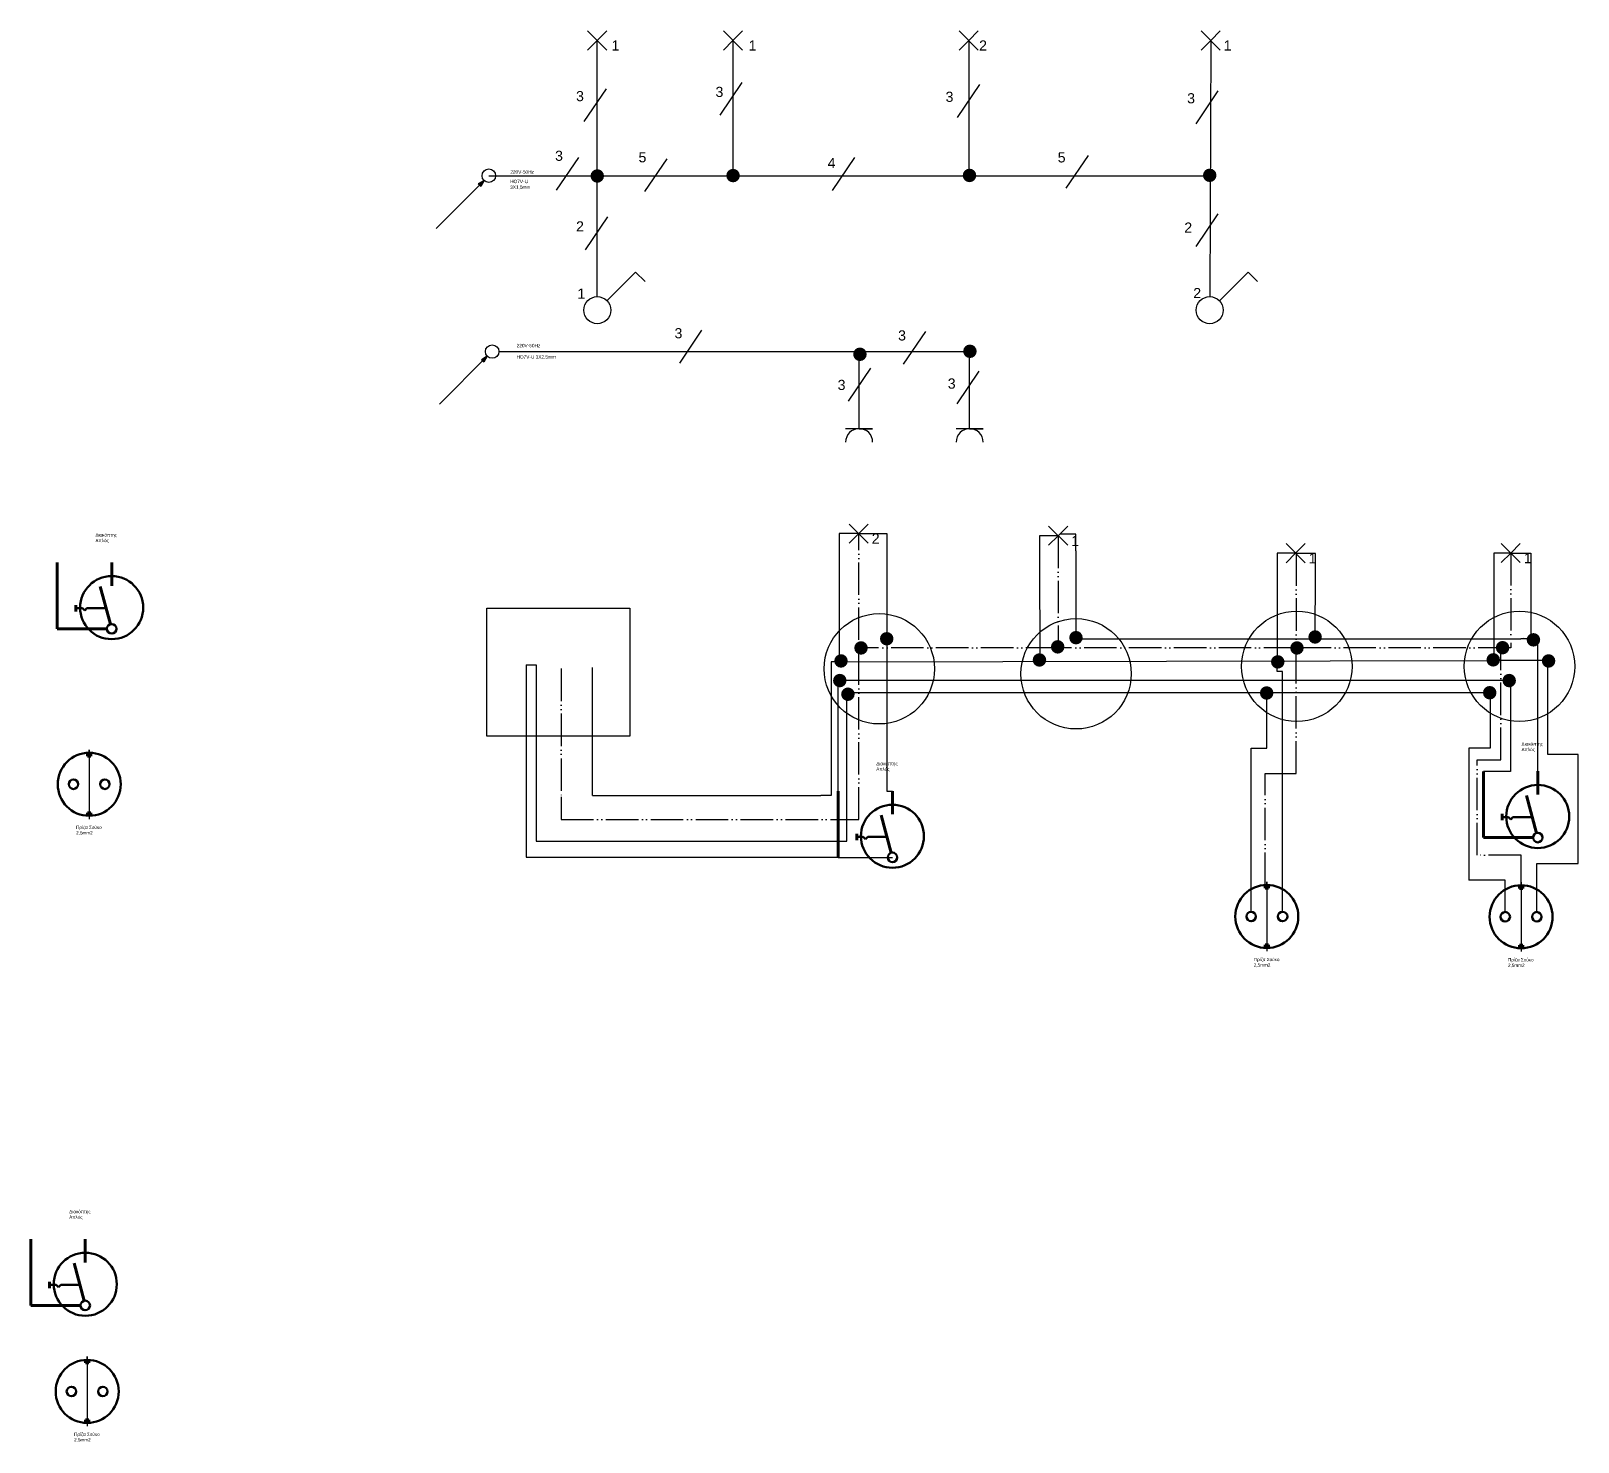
# Model space of a CAD drawing. Header units: millimetres. Extents: x 731 to 1875, y 714 to 1757.
import ezdxf

# ---------------------------------------------------------------- set-up
doc = ezdxf.new("R2010")
doc.units = ezdxf.units.MM
doc.linetypes.add('ACAD_ISO05W100', pattern=[33, 24, -3, 0, -3, 0, -3])
for name, color, linetype, lineweight in [('2S', 7, 'Continuous', 200), ('S', 7, 'Continuous', 100), ('S_2', 7, 'Continuous', 50), ('S_4', 7, 'Continuous', 25)]:
    doc.layers.add(name, color=color, linetype=linetype, lineweight=lineweight)
doc.layers.add('γη', color=7, linetype='ACAD_ISO05W100', true_color=0x65c03a)
doc.styles.get("Standard").update_dxf_attribs({"font": 'arial.ttf'})

msp = doc.modelspace()

# ---------------------------------------------------------------- hatches: boundary and pattern name
at = {"true_color": 0x000000}
h = msp.add_hatch(color=18, dxfattribs=at)
h.dxf.hatch_style = 1
h.paths.add_polyline_path([(1145.1, 1650, 1), (1155.1, 1650, 1)])
h = msp.add_hatch(color=18, dxfattribs=at)
h.dxf.hatch_style = 1
h.paths.add_polyline_path([(1245.5, 1650.3, 1), (1255.5, 1650.3, 1)])
h = msp.add_hatch(color=18, dxfattribs=at)
h.dxf.hatch_style = 1
h.paths.add_polyline_path([(1420.3, 1650.4, 1), (1430.3, 1650.4, 1)])
h = msp.add_hatch(color=18, dxfattribs=at)
h.dxf.hatch_style = 1
h.paths.add_polyline_path([(1597.9, 1650.5, 1), (1607.9, 1650.5, 1)])
h = msp.add_hatch(color=256)
h.dxf.hatch_style = 1
h.paths.add_polyline_path([(1066.4, 1646.6), (1062, 1644.1), (1063, 1643.2)])
h.paths.add_polyline_path([(1066.4, 1646.6), (1063, 1643.2), (1063.9, 1642.3)])
h = msp.add_hatch(color=18, dxfattribs=at)
h.dxf.hatch_style = 1
h.paths.add_polyline_path([(1339.3, 1518.2, 1), (1349.3, 1518.2, 1)])
h = msp.add_hatch(color=18, dxfattribs=at)
h.dxf.hatch_style = 1
h.paths.add_polyline_path([(1420.6, 1520.4, 1), (1430.6, 1520.4, 1)])
h = msp.add_hatch(color=256)
h.dxf.hatch_style = 1
h.paths.add_polyline_path([(1068.8, 1516.7), (1064.5, 1514.2), (1065.4, 1513.2)])
h.paths.add_polyline_path([(1068.8, 1516.7), (1065.4, 1513.2), (1066.3, 1512.3)])
h = msp.add_hatch(color=18, dxfattribs=at)
h.dxf.hatch_style = 1
h.paths.add_polyline_path([(1340.1, 1301.1, 1), (1350.1, 1301.1, 1)])
h = msp.add_hatch(color=18, dxfattribs=at)
h.dxf.hatch_style = 1
h.paths.add_polyline_path([(1359.1, 1307.9, 1), (1369.1, 1307.9, 1)])
h = msp.add_hatch(color=18, dxfattribs=at)
h.dxf.hatch_style = 1
h.paths.add_polyline_path([(1485.5, 1301.9, 1), (1495.5, 1301.9, 1)])
h = msp.add_hatch(color=18, dxfattribs=at)
h.dxf.hatch_style = 1
h.paths.add_polyline_path([(1499, 1308.7, 1), (1509, 1308.7, 1)])
h = msp.add_hatch(color=18, dxfattribs=at)
h.dxf.hatch_style = 1
h.paths.add_polyline_path([(1662.4, 1301.1, 1), (1672.4, 1301.1, 1)])
h = msp.add_hatch(color=18, dxfattribs=at)
h.dxf.hatch_style = 1
h.paths.add_polyline_path([(1675.8, 1309.2, 1), (1685.8, 1309.2, 1)])
h = msp.add_hatch(color=18, dxfattribs=at)
h.dxf.hatch_style = 1
h.paths.add_polyline_path([(1814.4, 1301.3, 1), (1824.4, 1301.3, 1)])
h = msp.add_hatch(color=18, dxfattribs=at)
h.dxf.hatch_style = 1
h.paths.add_polyline_path([(1837.2, 1307.1, 1), (1847.2, 1307.1, 1)])
h = msp.add_hatch(color=18, dxfattribs=at)
h.dxf.hatch_style = 1
h.paths.add_polyline_path([(1325.3, 1291.5, 1), (1335.3, 1291.5, 1)])
h = msp.add_hatch(color=18, dxfattribs=at)
h.dxf.hatch_style = 1
h.paths.add_polyline_path([(1472, 1292.2, 1), (1482, 1292.2, 1)])
h = msp.add_hatch(color=18, dxfattribs=at)
h.dxf.hatch_style = 1
h.paths.add_polyline_path([(1648.2, 1290.8, 1), (1658.2, 1290.8, 1)])
h = msp.add_hatch(color=18, dxfattribs=at)
h.dxf.hatch_style = 1
h.paths.add_polyline_path([(1807.5, 1292.3, 1), (1817.5, 1292.3, 1)])
h = msp.add_hatch(color=18, dxfattribs=at)
h.dxf.hatch_style = 1
h.paths.add_polyline_path([(1848.4, 1291.5, 1), (1858.4, 1291.5, 1)])
h = msp.add_hatch(color=18, dxfattribs=at)
h.dxf.hatch_style = 1
h.paths.add_polyline_path([(1324.4, 1277, 1), (1334.4, 1277, 1)])
h = msp.add_hatch(color=18, dxfattribs=at)
h.dxf.hatch_style = 1
h.paths.add_polyline_path([(1819.3, 1277, 1), (1829.3, 1277, 1)])
h = msp.add_hatch(color=18, dxfattribs=at)
h.dxf.hatch_style = 1
h.paths.add_polyline_path([(1330.4, 1266.9, 1), (1340.4, 1266.9, 1)])
h = msp.add_hatch(color=18, dxfattribs=at)
h.dxf.hatch_style = 1
h.paths.add_polyline_path([(1640, 1267.8, 1), (1650, 1267.8, 1)])
h = msp.add_hatch(color=18, dxfattribs=at)
h.dxf.hatch_style = 1
h.paths.add_polyline_path([(1804.9, 1268, 1), (1814.9, 1268, 1)])
at = {"layer": '2S'}
h = msp.add_hatch(color=256, dxfattribs=at)
h.dxf.hatch_style = 1
h.paths.add_polyline_path([(774.5, 1223.6, 0.012506), (773.3, 1223.5), (773.3, 1221.2), (774.5, 1221.2)])
h.paths.add_polyline_path([(775.6, 1223.5, 0.012506), (774.5, 1223.6), (774.5, 1221.2), (775.6, 1221.2)])
h = msp.add_hatch(color=256, dxfattribs=at)
h.dxf.hatch_style = 1
h.paths.add_polyline_path([(774.5, 1179.3), (773.3, 1179.3), (773.3, 1177, 0.012373), (774.5, 1177)])
h.paths.add_polyline_path([(775.6, 1179.3), (774.5, 1179.3), (774.5, 1177, 0.012638), (775.6, 1177)])
h = msp.add_hatch(color=256, dxfattribs=at)
h.dxf.hatch_style = 1
h.paths.add_polyline_path([(1645.1, 1125.9, 0.012506), (1644, 1125.8), (1644, 1123.5), (1645.1, 1123.5)])
h.paths.add_polyline_path([(1646.3, 1125.8, 0.012506), (1645.1, 1125.9), (1645.1, 1123.5), (1646.3, 1123.5)])
h = msp.add_hatch(color=256, dxfattribs=at)
h.dxf.hatch_style = 1
h.paths.add_polyline_path([(1833.1, 1125.7, 0.012506), (1831.9, 1125.6), (1831.9, 1123.3), (1833.1, 1123.3)])
h.paths.add_polyline_path([(1834.3, 1125.6, 0.012506), (1833.1, 1125.7), (1833.1, 1123.3), (1834.3, 1123.3)])
h = msp.add_hatch(color=256, dxfattribs=at)
h.dxf.hatch_style = 1
h.paths.add_polyline_path([(1645.1, 1081.6), (1644, 1081.6), (1644, 1079.3, 0.012373), (1645.1, 1079.3)])
h.paths.add_polyline_path([(1646.3, 1081.6), (1645.1, 1081.6), (1645.1, 1079.3, 0.012638), (1646.3, 1079.3)])
h = msp.add_hatch(color=256, dxfattribs=at)
h.dxf.hatch_style = 1
h.paths.add_polyline_path([(1833.1, 1081.4), (1831.9, 1081.4), (1831.9, 1079.1, 0.012373), (1833.1, 1079.1)])
h.paths.add_polyline_path([(1834.3, 1081.4), (1833.1, 1081.4), (1833.1, 1079.1, 0.012638), (1834.3, 1079.1)])
h = msp.add_hatch(color=256, dxfattribs=at)
h.dxf.hatch_style = 1
h.paths.add_polyline_path([(773, 774.8, 0.012506), (771.8, 774.8), (771.8, 772.5), (773, 772.5)])
h.paths.add_polyline_path([(774.2, 774.8, 0.012506), (773, 774.8), (773, 772.5), (774.2, 772.5)])
h = msp.add_hatch(color=256, dxfattribs=at)
h.dxf.hatch_style = 1
h.paths.add_polyline_path([(773, 730.6), (771.8, 730.6), (771.8, 728.3, 0.012373), (773, 728.2)])
h.paths.add_polyline_path([(774.2, 730.6), (773, 730.6), (773, 728.2, 0.012638), (774.2, 728.3)])

# ---------------------------------------------------------------- linework, layer by layer
for p, q in [((1143, 1757.2), (1157.1, 1743.1)), ((1150.1, 1750.2), (1143, 1743.1)), ((1150.1, 1750.2), (1157.1, 1757.2)), ((1150.1, 1650.2), (1150.1, 1750.2)), ((1243.3, 1757.2), (1257.5, 1743.1)), ((1250.4, 1750.2), (1243.3, 1743.1)), ((1250.4, 1750.2), (1257.5, 1757.2)), ((1250.4, 1750.2), (1250.4, 1650.2)), ((1417.7, 1757.2), (1431.8, 1743.1)), ((1424.7, 1750.2), (1417.7, 1743.1)), ((1424.7, 1750.2), (1431.8, 1757.2)), ((1424.7, 1750.2), (1424.7, 1650.2)), ((1596.5, 1757.2), (1610.6, 1743.1)), ((1603.6, 1750.2), (1596.5, 1743.1)), ((1603.6, 1750.2), (1603, 1560.8)), ((1603.6, 1750.2), (1610.6, 1757.2)), ((1240.9, 1694.9), (1257.3, 1719.2)), ((1416.4, 1693.3), (1432.9, 1717.6)), ((1140.5, 1690.2), (1157, 1714.5)), ((1592.8, 1688.6), (1609.2, 1712.9)), ((1120, 1639.5), (1136.5, 1663.7)), ((1185.2, 1638.5), (1201.7, 1662.8)), ((1323.9, 1639.3), (1340.4, 1663.6)), ((1496.8, 1640.9), (1513.3, 1665.2)), ((1069.9, 1650.2), (1602.9, 1650.2)), ((1150.1, 1560.8), (1150.1, 1650.2)), ((1066.4, 1646.6), (1031, 1611.3)), ((1066.4, 1646.6), (1062, 1644.1)), ((1063.9, 1642.3), (1062, 1644.1)), ((1066.4, 1646.6), (1063.9, 1642.3)), ((1141.3, 1595.4), (1157.8, 1619.7)), ((1592.8, 1597.8), (1609.2, 1622)), ((1157.1, 1557.8), (1178.3, 1579)), ((1178.3, 1579), (1185.4, 1572)), ((1610, 1557.8), (1631.2, 1579)), ((1631.2, 1579), (1638.3, 1572)), ((1211.1, 1511.6), (1227.5, 1535.9)), ((1376.5, 1510.8), (1392.9, 1535.1)), ((1068.8, 1516.7), (1033.5, 1481.3)), ((1068.8, 1516.7), (1064.5, 1514.2)), ((1066.3, 1512.3), (1064.5, 1514.2)), ((1068.8, 1516.7), (1066.3, 1512.3)), ((1077.4, 1520.2), (1426.2, 1520.2)), ((1343.7, 1483.2), (1343.7, 1520.2)), ((1425.4, 1483.2), (1425.4, 1520.2)), ((1335.8, 1483.6), (1352.3, 1507.9)), ((1416.1, 1481.5), (1432.5, 1505.8)), ((1343.7, 1463.2), (1343.7, 1483.2)), ((1425.4, 1463.2), (1425.4, 1483.2)), ((1353.7, 1463.2), (1333.7, 1463.2)), ((1343.7, 1463.2), (1353.7, 1463.2)), ((1435.4, 1463.2), (1415.4, 1463.2)), ((1425.4, 1463.2), (1435.4, 1463.2)), ((1336.3, 1392.7), (1350.4, 1378.6)), ((1343.4, 1385.7), (1336.3, 1378.6)), ((1343.4, 1385.7), (1350.4, 1392.7)), ((1483.8, 1391.1), (1498, 1377)), ((1490.9, 1384), (1483.8, 1377)), ((1490.9, 1384), (1498, 1391.1)), ((1659.3, 1378.2), (1673.4, 1364)), ((1666.3, 1371.1), (1673.4, 1378.2)), ((1818.4, 1378.3), (1832.5, 1364.2)), ((1825.4, 1371.2), (1832.5, 1378.3)), ((1666.3, 1371.1), (1659.3, 1364)), ((1825.4, 1371.2), (1818.4, 1364.2)), ((1845.4, 1307.9), (1840.3, 1307.9)), ((1364.1, 1195.3), (1368.3, 1195.3)), ((1328.1, 1146.3), (1368.3, 1146.3))]:
    msp.add_line(p, q)
at = {"color": 4}
for p, q in [((1343.4, 1385.7), (1328.9, 1385.7)), ((1328.9, 1385.7), (1328.9, 1290.8)), ((1490.9, 1384), (1477, 1384)), ((1477, 1384), (1477, 1367.6)), ((1477, 1367.6), (1477.3, 1291.1)), ((1666.3, 1371.1), (1652.7, 1371.1)), ((1652.7, 1371.1), (1652.7, 1291.8)), ((1825.4, 1371.2), (1813, 1371.2)), ((1813, 1371.2), (1813, 1291.7)), ((1146.6, 1192.1), (1146.6, 1286.7)), ((1328.9, 1290.8), (1323, 1290.8)), ((1323, 1290.8), (1323, 1192.1)), ((1328.9, 1290.8), (1813, 1291.7)), ((1652.7, 1283.6), (1652.7, 1291.8)), ((1656.8, 1283.6), (1652.7, 1283.6)), ((1656.8, 1106.1), (1656.8, 1283.6)), ((1852.9, 1291.7), (1813, 1291.7)), ((1852.9, 1222.4), (1852.9, 1291.7)), ((1875.2, 1222.4), (1852.9, 1222.4)), ((1875.2, 1141.8), (1875.2, 1222.4)), ((1146.6, 1192.1), (1315.5, 1192.1)), ((1323, 1192.1), (1315.5, 1192.1)), ((1844.7, 1105.9), (1844.7, 1141.8)), ((1844.7, 1141.8), (1875.2, 1141.8))]:
    msp.add_line(p, q, dxfattribs=at)
at = {"color": 200}
for p, q in [((1343.4, 1385.7), (1364.1, 1385.7)), ((1364.1, 1385.7), (1364.1, 1307.9)), ((1364.1, 1307.9), (1364.1, 1195.3))]:
    msp.add_line(p, q, dxfattribs=at)
at = {"color": 249}
for p, q in [((1503.8, 1385.1), (1492, 1385.1)), ((1503.8, 1372.9), (1503.8, 1385.1)), ((1503.8, 1372.9), (1503.8, 1307.9)), ((1681.2, 1371), (1666.8, 1371)), ((1681.2, 1357.3), (1681.2, 1371)), ((1825.4, 1371.2), (1840.3, 1371.2)), ((1840.3, 1371.2), (1840.3, 1307.9)), ((1680.9, 1307.9), (1681.2, 1357.3)), ((1502.8, 1307.9), (1667.3, 1307.9)), ((1667.3, 1307.9), (1833, 1307.9)), ((1834.9, 1308.1), (1833, 1307.9)), ((1840.3, 1307.9), (1833, 1307.9)), ((1845.4, 1209.9), (1845.4, 1307.9))]:
    msp.add_line(p, q, dxfattribs=at)
at = {"color": 1}
for p, q in [((1097.5, 1288.7), (1097.5, 1146.5)), ((1328.1, 1195.3), (1328.1, 1277.2)), ((1328.1, 1277.2), (1805.3, 1277.2)), ((1800.6, 1268.1), (1810.2, 1268.1)), ((1810.2, 1268.1), (1810.2, 1226.9)), ((1810.2, 1226.9), (1794.4, 1226.9)), ((1794.4, 1226.9), (1794.4, 1129.4)), ((1097.5, 1146.5), (1328.1, 1146.5))]:
    msp.add_line(p, q, dxfattribs=at)
msp.add_lwpolyline([(1068.4, 1330.4), (1174.2, 1330.4), (1174.2, 1235.9), (1068.4, 1235.9)], close=True)
for points in [[(1097.5, 1288.7), (1097.5, 1288.7)], [(1097.5, 1288.7), (1104.9, 1288.7), (1104.9, 1158.2), (1334.5, 1158.2), (1334.5, 1268.1), (1800.6, 1268.1)], [(1805.3, 1277.2), (1825.3, 1277.2), (1825.3, 1211.3), (1825.3, 1209.7), (1805.2, 1209.7)], [(1633.5, 1106.1), (1633.5, 1226.9), (1645.2, 1226.9), (1645.2, 1266.1)], [(1645.2, 1266.1), (1645.2, 1267.2)], [(1821.4, 1105.9), (1821.4, 1129.4), (1794.4, 1129.4)]]:
    msp.add_lwpolyline(points, dxfattribs=at)
for centre, radius in [((1069.9, 1650.2), 5), ((1150.1, 1550.8), 10), ((1602.9, 1550.8), 10), ((1072.4, 1520.2), 5), ((1667.3, 1287.5), 40.8), ((1831.9, 1287.5), 40.8), ((1358.6, 1285.7), 40.8), ((1504.1, 1282), 40.8)]:
    msp.add_circle(centre, radius)
for centre in [(1343.7, 1453.2), (1425.4, 1453.2)]:
    msp.add_arc(centre, 10, 0, 180)
at = {"layer": '2S'}
for p, q in [((790.2, 1318.7), (782.7, 1346.5)), ((773.3, 1221.2), (773.3, 1223.5)), ((774.5, 1221.2), (773.3, 1221.2)), ((774.5, 1221.2), (775.6, 1221.2)), ((775.6, 1221.2), (775.6, 1223.5)), ((1844.5, 1164.3), (1837, 1192.1)), ((774.5, 1179.3), (773.3, 1179.3)), ((773.3, 1179.3), (773.3, 1177)), ((774.5, 1177), (774.5, 1179.3)), ((774.5, 1179.3), (775.6, 1179.3)), ((775.6, 1179.3), (775.6, 1177)), ((1367.4, 1149.7), (1360, 1177.5)), ((1644, 1123.5), (1644, 1125.8)), ((1645.1, 1123.5), (1644, 1123.5)), ((1645.1, 1123.5), (1646.3, 1123.5)), ((1646.3, 1123.5), (1646.3, 1125.8)), ((1831.9, 1123.3), (1831.9, 1125.6)), ((1833.1, 1123.3), (1831.9, 1123.3)), ((1833.1, 1123.3), (1834.3, 1123.3)), ((1834.3, 1123.3), (1834.3, 1125.6)), ((1645.1, 1081.6), (1644, 1081.6)), ((1644, 1081.6), (1644, 1079.3)), ((1645.1, 1079.3), (1645.1, 1081.6)), ((1645.1, 1081.6), (1646.3, 1081.6)), ((1646.3, 1081.6), (1646.3, 1079.3)), ((1833.1, 1081.4), (1831.9, 1081.4)), ((1831.9, 1081.4), (1831.9, 1079.1)), ((1833.1, 1079.1), (1833.1, 1081.4)), ((1833.1, 1081.4), (1834.3, 1081.4)), ((1834.3, 1081.4), (1834.3, 1079.1)), ((770.7, 818.5), (763.3, 846.3)), ((771.8, 772.5), (771.8, 774.8)), ((773, 772.5), (771.8, 772.5)), ((773, 772.5), (774.2, 772.5)), ((774.2, 772.5), (774.2, 774.8)), ((773, 730.6), (771.8, 730.6)), ((771.8, 730.6), (771.8, 728.3)), ((773, 728.2), (773, 730.6)), ((773, 730.6), (774.2, 730.6)), ((774.2, 730.6), (774.2, 728.3))]:
    msp.add_line(p, q, dxfattribs=at)
at = {"layer": 'S'}
for p, q in [((750.8, 1315.3), (750.8, 1364.3)), ((791.1, 1347.1), (791.1, 1364.3)), ((764.7, 1328.1), (764.7, 1332.8)), ((787.6, 1315.3), (750.8, 1315.3)), ((1845.4, 1192.7), (1845.4, 1209.9)), ((1368.3, 1178.1), (1368.3, 1195.3)), ((1819, 1173.7), (1819, 1178.4)), ((1341.9, 1159.1), (1341.9, 1163.8)), ((1841.9, 1160.9), (1805.2, 1160.9)), ((731.4, 815.1), (731.4, 864.1)), ((771.6, 846.9), (771.6, 864.1)), ((745.2, 827.9), (745.2, 832.6)), ((768.2, 815.1), (731.4, 815.1))]:
    msp.add_line(p, q, dxfattribs=at)
at = {"layer": 'S', "color": 1}
for p, q in [((1805.2, 1160.9), (1805.2, 1209.7)), ((1328.1, 1146.3), (1328.1, 1195.3))]:
    msp.add_line(p, q, dxfattribs=at)
at = {"layer": 'S_2'}
for p, q in [((769.5, 1330.5), (764.7, 1330.5)), ((771.2, 1328.8), (769.5, 1330.5)), ((772.8, 1330.5), (771.2, 1328.8)), ((777.4, 1330.5), (772.8, 1330.5)), ((787, 1330.5), (777.4, 1330.5)), ((1823.8, 1176), (1819, 1176)), ((1825.5, 1174.4), (1823.8, 1176)), ((1827.1, 1176), (1825.5, 1174.4)), ((1831.7, 1176), (1827.1, 1176)), ((1841.3, 1176), (1831.7, 1176)), ((1346.8, 1161.5), (1341.9, 1161.5)), ((1348.4, 1159.8), (1346.8, 1161.5)), ((1350.1, 1161.5), (1348.4, 1159.8)), ((1354.6, 1161.5), (1350.1, 1161.5)), ((1364.3, 1161.5), (1354.6, 1161.5)), ((750.1, 830.3), (745.2, 830.3)), ((751.7, 828.6), (750.1, 830.3)), ((753.4, 830.3), (751.7, 828.6)), ((758, 830.3), (753.4, 830.3)), ((767.6, 830.3), (758, 830.3))]:
    msp.add_line(p, q, dxfattribs=at)
for centre, radius in [((791.1, 1330.9), 23.3), ((791.1, 1315.3), 3.5), ((774.5, 1200.3), 23.3), ((762.8, 1200.3), 3.5), ((786.1, 1200.3), 3.5), ((1845.4, 1176.5), 23.3), ((1368.3, 1161.9), 23.3), ((1845.4, 1160.9), 3.5), ((1368.3, 1146.3), 3.5), ((1645.1, 1102.6), 23.3), ((1833.1, 1102.4), 23.3), ((1633.5, 1102.6), 3.5), ((1656.8, 1102.6), 3.5), ((1821.4, 1102.4), 3.5), ((1844.7, 1102.4), 3.5), ((771.6, 830.7), 23.3), ((771.6, 815.1), 3.5), ((773, 751.5), 23.3), ((761.3, 751.5), 3.5), ((784.6, 751.5), 3.5)]:
    msp.add_circle(centre, radius, dxfattribs=at)
at = {"layer": 'S_4'}
for p, q in [((774.5, 1223.6), (774.5, 1225.9)), ((774.5, 1225.9), (774.5, 1174.6)), ((774.5, 1177), (774.5, 1174.6)), ((1645.1, 1125.9), (1645.1, 1128.2)), ((1645.1, 1128.2), (1645.1, 1076.9)), ((1833.1, 1125.7), (1833.1, 1128)), ((1833.1, 1128), (1833.1, 1076.7)), ((1645.1, 1079.3), (1645.1, 1076.9)), ((1833.1, 1079.1), (1833.1, 1076.7)), ((773, 774.8), (773, 777.2)), ((773, 777.2), (773, 725.9)), ((773, 728.2), (773, 725.9))]:
    msp.add_line(p, q, dxfattribs=at)
at = {"layer": 'γη'}
for p, q in [((1343.4, 1174.3), (1343.4, 1385.7)), ((1123.3, 1285.8), (1123.3, 1191)), ((1123.3, 1191), (1123.3, 1174.3)), ((1123.3, 1174.3), (1343.4, 1174.3))]:
    msp.add_line(p, q, dxfattribs=at)
for points in [[(1490.9, 1384), (1490.9, 1301.1), (1346.7, 1301.1)], [(1666.8, 1371), (1666.8, 1301.1), (1490.9, 1301.1)], [(1825.4, 1371.2), (1825.4, 1301.1), (1666.8, 1301.1)], [(1644, 1125.8), (1644, 1208.3), (1666.8, 1208.3), (1666.8, 1301.1)], [(1833.1, 1128), (1833.1, 1147.9), (1800.5, 1147.9), (1800.5, 1218.3), (1818.1, 1218.3), (1818.1, 1298.8)]]:
    msp.add_lwpolyline(points, dxfattribs=at)

# ---------------------------------------------------------------- texts
at = {"attachment_point": 1}
for s, width, insert, char_height in [('1', 21.638, (1160.6, 1750.2), 7.5), ('1', 21.638, (1262, 1750.2), 7.5), ('2', 21.638, (1432.4, 1750.2), 7.5), ('1', 21.638, (1613.2, 1750.2), 7.5), ('3', 21.638, (1237.5, 1715.9), 7.5), ('3', 21.638, (1134.4, 1712.8), 7.5), ('3', 21.638, (1407.6, 1712.3), 7.5), ('3', 21.638, (1586.2, 1711.2), 7.5), ('3', 21.638, (1118.9, 1668.7), 7.5), ('5', 21.638, (1180.6, 1667.6), 7.5), ('4', 21.638, (1320.4, 1663.3), 7.5), ('5', 21.638, (1490.5, 1667.5), 7.5), ('HO7V-U \\P3Χ1,5mm', 30.833, (1085.7, 1647.2), 2.5), ('220V-50Hz', 30.833, (1085.8, 1654.2), 2.5), ('2', 21.638, (1134.4, 1616.5), 7.5), ('2', 21.638, (1584.1, 1615.6), 7.5), ('2', 21.638, (1590.7, 1567.2), 7.5), ('1', 21.638, (1135.4, 1566.8), 7.5), ('3', 21.638, (1207.2, 1537.5), 7.5), ('3', 21.638, (1372.5, 1535.9), 7.5), ('220V-50Hz', 30.833, (1090.5, 1525.9), 2.5), ('HO7V-U 3Χ2,5mm', 30.833, (1090.4, 1517.5), 2.5), ('3', 21.638, (1327.8, 1499.3), 7.5), ('3', 21.638, (1409.2, 1500.3), 7.5), ('2', 21.638, (1353, 1385.7), 7.5), ('1', 21.638, (1500.5, 1384), 7.5), ('1', 21.638, (1676, 1371.1), 7.5), ('1', 21.638, (1835.1, 1371.2), 7.5)]:
    msp.add_mtext_dynamic_manual_height_columns(s, width=width, gutter_width=12.5, heights=[0], dxfattribs=dict(at, insert=insert, char_height=char_height))
for s, insert, char_height, width in [('Διακόπτης\\PΑπλός', (779.1, 1385.8), 2.43, 18.231), ('Διακόπτης\\PΑπλός', (1833.4, 1231.3), 2.43, 18.231), ('Διακόπτης\\PΑπλός', (1356.4, 1216.8), 2.43, 18.231), ('Πρίζα Σούκο\\P2,5mm2', (764.8, 1169.7), 2.428, 19.485), ('Πρίζα Σούκο\\P2,5mm2', (1635.5, 1072), 2.428, 19.485), ('Πρίζα Σούκο\\P2,5mm2', (1823.4, 1071.8), 2.428, 19.485), ('Διακόπτης\\PΑπλός', (759.7, 885.6), 2.43, 18.231), ('Πρίζα Σούκο\\P2,5mm2', (763.3, 721), 2.428, 19.485)]:
    msp.add_mtext(s, dxfattribs=dict(at, insert=insert, char_height=char_height, width=width))

doc.saveas('drawing.dxf')
